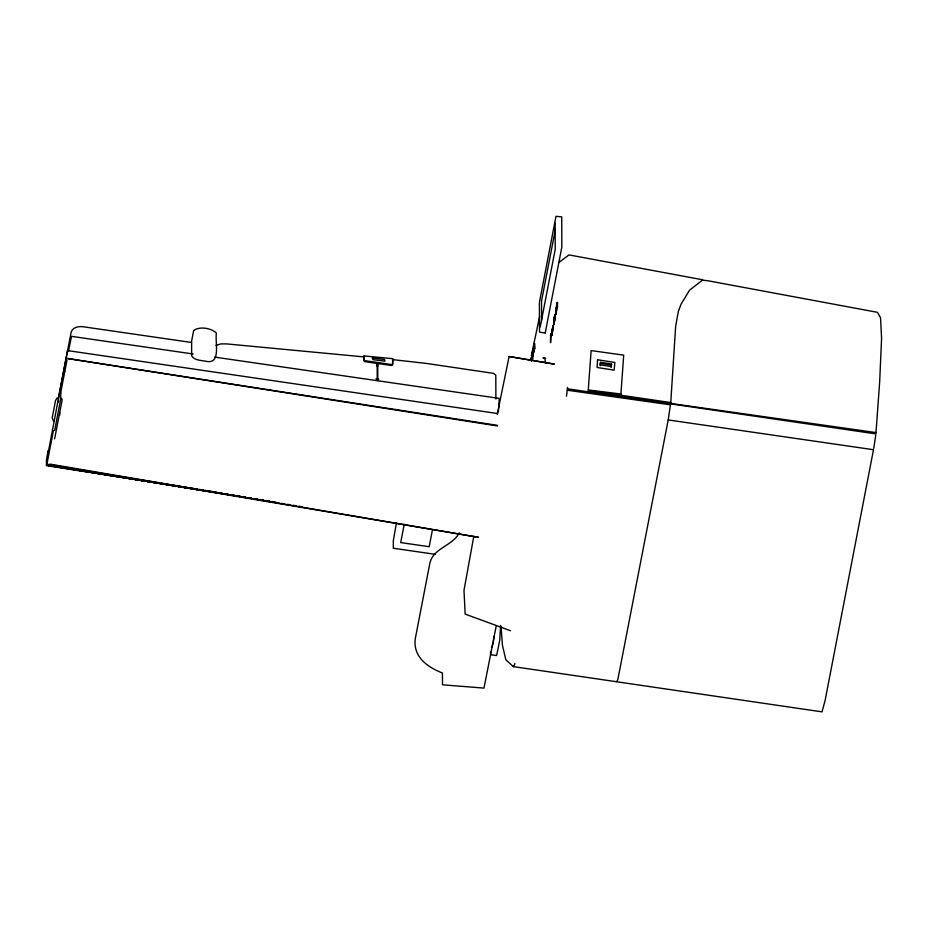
<?xml version="1.0" encoding="UTF-8"?>
<svg xmlns="http://www.w3.org/2000/svg" width="928" height="928" viewBox="0 0 928 928"><rect width="100%" height="100%" fill="white"/><g stroke="black" fill="none" stroke-linecap="round" stroke-linejoin="round"><path stroke-width="1.39" d="M551.974 331.424L553.134 325.426L551.882 335.484L551.882 332.294M553.274 327.433L552.195 333.732L552.067 332.932M552.09 331.957L552.937 327.085L551.603 335.437L552.914 325.38L552.694 327.306M620.82 395.27L623.709 355.146L591.136 350.587L588.213 390.456L670.758 402.566L668.206 419.943L617.967 678.855A21.564 1.798 -81.7 0 1 617.468 680.398L616.47 681.639M567.553 387.417L567.414 388.786L875.893 433.898L879.698 381.454L881.588 338.244L880.533 317.782L877.505 312.33L709.642 281.08A7.76 0.963 10.6 0 0 701.974 280.534L689.562 290.151L681.036 304.233L678.322 311.564L675.654 326.308L670.758 402.566M555.918 314.047L557.241 304.488L556.197 314.093L556.174 307.574M494.021 636.272L493.441 641.213M533.635 352.408L534.818 347.339L534.319 343.546L533.878 350.946L534.528 348.568L534.076 346.016L533.148 352.338L534.563 346.086M600.091 365.771L600.555 362.303L611.529 364.043L611.065 367.511M600.555 362.303L600.3 364.82L611.274 366.56M534.586 348.557L534.076 346.016M566.474 396.221A18.131 1.508 -81.7 0 0 567.263 390.212L567.414 388.786M556.174 308.316C558.389 291.23 556.765 317.712 557.009 304.558M556.452 308.351L557.531 302.632L557.334 308.247M532.046 355.47L531.268 360.864L531.257 357.732L531.756 360.934L532.939 350.772L533.89 349.52M875.73 435.267L873.747 448.363M533.971 348.336L533.902 348.87M534.516 348.696L533.739 352.385M533.658 347.606L533.066 355.598L533.461 353.672L532.51 353.638M533.02 353.986L532.881 354.798L533.345 354.334M554.503 320.752L555.338 314.325L553.97 324.684L554.468 317.805M534.145 347.675L534.099 348.012M532.811 354.554L532.347 357.083L532.51 351.828M533.635 347.107L534.319 343.546M534.122 347.176L534.806 343.627M473.814 536.233L463.988 590.336L465.172 614.104L510.504 630.727M533.333 355.064L532.881 357.083M396.407 523.172L393.356 540.374L393.298 548.239L435.476 554.352M496.167 626.238L483.987 688.1L442.505 684.794L442.436 672.986C428.388 667.534 412.972 657.465 415.222 639.032L429.873 563.122C433.411 547.81 452.516 546.058 459.256 532.869M554.364 316.784L553.691 324.638L555.06 314.279L554.376 317.515M554.642 316.819L553.935 322.921L554.387 321.39M498.429 411.765L499.276 398.39L214.565 357.094M532.765 354.809L532.521 355.517M493.162 642.918L491.944 647.199M48.163 452.91L67.535 350.482M51.017 441.763L51.562 438.944M64.078 374.088L64.624 371.258M68.428 351.526L71.502 336.342L193.105 353.986M46.992 463.803L53.418 430.511M60.517 393.716L66.955 360.342M54.659 430.453L60.9 398.066M377.232 380.376L377.174 363.428L365.261 361.7A1.798 0.882 10.9 0 1 364.716 361.584L363.846 360.957L364.008 355.934L392.695 358.66L392.718 364.124L391.778 364.53A1.96 0.951 10.9 0 1 391.198 364.495L365.435 360.76A1.798 0.882 10.9 0 1 364.901 360.632L364.043 360.087L364.008 355.934M377.174 363.428L376.617 366.27L377.742 366.432L377.789 380.55M377.742 366.432L378.288 363.59L391.013 365.435A1.96 0.951 10.9 0 0 391.593 365.481L392.532 365.075L392.695 358.66M404.248 524.204L400.699 542.578L429.188 546.708L432.46 529.749M497.246 414.433L509.112 356.514L554.144 364.089L509.112 356.514M539.516 301.89L555.988 216.328L561.753 216.874L561.811 247.173L545.246 332.897M555.454 228.938L541.534 301.055L541.604 320.369M531.257 357.732L531.489 359.159M532.51 352.988L532.939 350.772M532.788 357.141L532.997 351.898M532.173 358.417L532.312 360.319L532.66 358.498L531.512 359.739M540.212 327.05L555.222 249.272L555.13 223.08M550.385 335.611L550.988 334.01L550.698 342.606M550.675 335.646L550.988 334.01M556.197 314.093L556.452 307.62M550.42 342.571L550.71 333.964M557.044 308.2L557.612 306.75M531.303 355.76L539.702 316.181M611.529 364.043L611.32 365.006L600.346 363.266M554.492 316.935L554.816 316.007L554.213 322.967L555.095 316.054L554.77 316.982M48.117 450.451L46.47 459.743L46.423 465.485M531.999 359.809L532.66 358.498M54.624 438.851L62.025 400.606L62.106 398.994L60.749 398.796L60.714 393.136M57.211 397.776L55.529 400.536L52.177 417.925L53.604 421.184M558.61 262.682L568.98 254.898L702.728 279.792M216.004 345.355L220.98 343.882L226.676 343.905L363.834 356.886M392.521 359.6L426.3 363.405L493.557 373.369L495.807 375.19L495.888 399.017M588.248 389.969L620.936 394.006M670.654 403.436L876.032 432.587M567.263 390.212L670.503 404.828M545.188 333.001L539.516 332.166L539.4 302.83M532.939 351.41L533.426 350.842M545.618 358.278L542.984 357.895L544.817 358.196L545.583 362.952M191.504 342.467L83.056 326.737C78.613 326.076 72.477 327.34 71.131 332.27L58.499 397.741L58.51 401.94M668.206 419.943L873.492 449.72L825.085 700.57L822.022 711.857L513.37 666.617L505.806 659.727L502.408 645.03L501.039 626.644M375.91 378.879L378.775 379.297M67.454 350.575L497.733 413.552M46.783 464.035L48.14 464.232M497.524 425.384L67.152 358.452L497.408 425.952M46.435 465.624L196.539 489.126M199.381 489.578L202.258 490.019M205.1 490.471L207.976 490.924M210.818 491.364L213.684 491.805M47.096 465.241L245.816 497.362M248.646 497.826L251.534 498.278M254.365 498.754L257.253 499.206M260.084 499.67L262.972 500.134M265.802 500.598L268.691 501.05L265.849 500.679M274.398 501.978L271.626 501.665M47.142 465.23L240.155 496.492M242.985 496.979L245.874 497.42L243.043 497.025M248.704 497.895L251.592 498.348M254.423 498.823L257.3 499.276L254.469 498.881M47.2 465.195L240.224 496.457M248.75 497.953L251.662 498.324M265.907 500.737L268.807 501.12M48.72 465.264L278.899 502.941M281.764 503.405L284.618 503.881M287.483 504.345L290.336 504.809M293.202 505.284L296.055 505.748M298.92 506.212L301.774 506.688M146.404 480.774L49.323 464.742L478.581 537.347L49.764 464.081M149.257 481.249L152.111 481.725M154.964 482.189L157.83 482.664M160.683 483.14L196.376 489.033M199.23 489.497L202.084 489.972M204.937 490.448L207.791 490.912M210.656 491.388L213.51 491.863M216.363 492.327L219.217 492.803M254.91 498.696L257.764 499.171M260.617 499.635L263.471 500.111M266.336 500.575L269.19 501.05M272.043 501.526L274.897 501.99M557.241 304.488L557.322 305.126M500.598 625.472L499.751 640.181L496.758 654.924L496.399 655.551L490.657 654.681L490.471 651.874M59.682 412.508L59.694 415.28M514.866 663.474A21.831 1.821 -81.7 0 1 513.219 666.397M597.551 359.739L597.098 367.488L614.116 370.144L614.881 362.5L597.551 359.739M372.383 357.999L372.928 359.646L384.934 361.166L384.563 359.496L372.406 357.953M193.639 330.623L191.609 341.156L191.655 355.807C194.196 360.424 200.935 360.273 205.54 361.201C221.78 365.249 214.681 341.69 216.433 333.14C211.387 327.978 199.253 326.018 193.639 330.623M263.018 500.204L260.13 499.751L263.088 500.192"/></g></svg>
